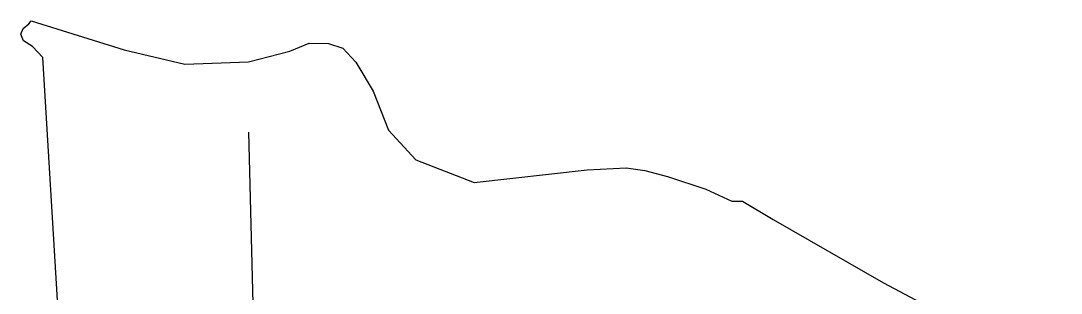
# Model space of a CAD drawing. Extents: x -3657 to 4700, y -7332 to 8131.
# Drawn here: x -1099.3 to -767.1, y 4026.7 to 4113.8 of the extents above; entities that cross this region are included whole.
import ezdxf

# ---------------------------------------------------------------- set-up
doc = ezdxf.new("R2010")
doc.units = 0
doc.layers.add('OSM_HIGHWAY_SERVICE', color=8, linetype='CONTINUOUS')
doc.layers.add('OSM_LANDUSE_COMMERCIAL', color=3, linetype='CONTINUOUS')

msp = doc.modelspace()

# ---------------------------------------------------------------- linework, layer by layer
at = {"layer": 'OSM_HIGHWAY_SERVICE'}
msp.add_line((-1026.59985, 4078.190022), (-1024.529292, 3993.003589), dxfattribs=at)
at = {"layer": 'OSM_LANDUSE_COMMERCIAL'}
for p, q in [((-1096.801624, 4112.805003), (-1096.058347, 4113.772399)), ((-1096.058347, 4113.772399), (-1066.296921, 4104.5321)), ((-1099.334834, 4109.546992), (-1098.583973, 4111.348349)), ((-1098.583973, 4111.348349), (-1096.801624, 4112.805003)), ((-1098.432283, 4107.37869), (-1099.334834, 4109.546992)), ((-1095.626033, 4105.566213), (-1098.432283, 4107.37869)), ((-1092.296454, 4101.996856), (-1095.626033, 4105.566213)), ((-1066.296921, 4104.5321), (-1046.986882, 4099.873033)), ((-1026.584681, 4100.651397), (-1013.387718, 4104.031723)), ((-1013.387718, 4104.031723), (-1007.251889, 4106.644804)), ((-1007.251889, 4106.644804), (-1001.11606, 4106.52249)), ((-1001.11606, 4106.52249), (-996.466785, 4105.021358)), ((-996.466785, 4105.021358), (-992.325669, 4100.540202)), ((-1085.265659, 3985.3089), (-1092.296454, 4101.996856)), ((-1046.986882, 4099.873033), (-1026.584681, 4100.651397)), ((-992.325669, 4100.540202), (-986.826934, 4091.277665)), ((-986.826934, 4091.277665), (-981.919788, 4078.846072)), ((-981.919788, 4078.846072), (-973.174904, 4069.294428)), ((-973.174904, 4069.294428), (-954.585389, 4062.144594)), ((-954.585389, 4062.144594), (-918.430262, 4066.18097)), ((-918.430262, 4066.18097), (-905.976576, 4066.770303)), ((-905.976576, 4066.770303), (-900.060696, 4065.914102)), ((-900.060696, 4065.914102), (-892.802367, 4064.012669)), ((-892.802367, 4064.012669), (-880.507955, 4060.009652)), ((-880.507955, 4060.009652), (-872.256061, 4056.140068)), ((-872.256061, 4056.140068), (-868.805131, 4056.10671)), ((-868.805131, 4056.10671), (-859.006007, 4050.324574)), ((-859.006007, 4050.324574), (-823.7686, 4030.075977)), ((-823.7686, 4030.075977), (-767.067166, 3999.864316))]:
    msp.add_line(p, q, dxfattribs=at)

doc.saveas('drawing.dxf')
